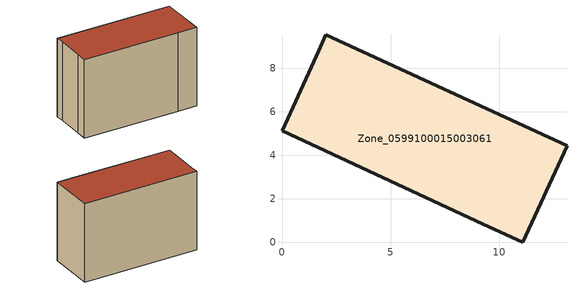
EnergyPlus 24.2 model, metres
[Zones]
Zone_0599100015003061
 floor ground (C_G): 11.09,0 9.27,0.83 0,5.13 0.53,6.24 1.7,8.81 2.01,9.55 13.12,4.45 z0.94
 wall outside (C_F): 13.12,4.45 2.01,9.55 1.7,8.81 0.53,6.24 0,5.13 9.27,0.83 11.09,0 13.12,4.45 z0.94:9.28
 roof outside (C_R): 9.27,0.83 11.09,0 13.12,4.45 2.01,9.55 1.7,8.81 0.53,6.24 0,5.13 z9.28
[BUILDING]
Pand.0599100015003061: North Axis=0; Terrain=City; Loads Convergence Tolerance Value=0.04; Temperature Convergence Tolerance Value=0.4; Solar Distribution=FullExterior; Maximum Number of Warmup Days=25; Minimum Number of Warmup Days=1
[Site:Location]
Rotterdam.The.Hague.AP_ZH_NLD Design_Conditions: Latitude=51.96; Longitude=4.45; Time Zone=1; Elevation=-4.5
[SITE:GROUNDTEMPERATURE:BUILDINGSURFACE]
18, 18, 18, 18, 18, 18, 18, 18, 18, 18, 18, 18
[MATERIAL] Thermal Absorptance=0.9; Solar Absorptance=0.7; Visible Absorptance=0.7
Name | Roughness | Thickness | Conductivity | Density | Specific Heat
G.TI.1965-1974 | MediumSmooth | 0.15 | 0.882353 | 540 | 1210
F.TI.1965-1974 | Rough | 0.3 | 0.697674 | 1920 | 840
R.TI.1965-1974 | MediumRough | 0.2 | 0.232558 | 1500 | 1000
[CONSTRUCTION]
C_G: G.TI.1965-1974
C_F: F.TI.1965-1974
C_R: R.TI.1965-1974
[ZONE]
Zone_0599100015003061: Type=1; Multiplier=1; Ceiling Height=Autocalculate; Volume=Autocalculate; Floor Area=autocalculate; Part of Total Floor Area=Yes
[ZONEINFILTRATION:DESIGNFLOWRATE]
Infil_Zone_0599100015003061: Zone or ZoneList or Space or SpaceList=Zone_0599100015003061; Schedule=AlwaysOn; Design Flow Rate Calculation Method=Flow/Area; Flow Rate per Floor Area=0.003; Constant Term Coefficient=1; Temperature Term Coefficient=0; Velocity Term Coefficient=0; Velocity Squared Term Coefficient=0
[HVACTEMPLATE:ZONE:IDEALLOADSAIRSYSTEM]
Zone_0599100015003061: Maximum Heating Supply Air Temperature=50; Minimum Cooling Supply Air Temperature=13; Maximum Heating Supply Air Humidity Ratio=0.0156; Minimum Cooling Supply Air Humidity Ratio=0.0077; Heating Limit=NoLimit; Cooling Limit=NoLimit; Dehumidification Control Type=ConstantSensibleHeatRatio; Cooling Sensible Heat Ratio=0.7; Dehumidification Setpoint=60; Humidification Control Type=None; Humidification Setpoint=30; Outdoor Air Method=None; Outdoor Air Flow Rate per Person=0.00944; Outdoor Air Flow Rate per Zone Floor Area=0; Outdoor Air Flow Rate per Zone=0; Demand Controlled Ventilation Type=None; Outdoor Air Economizer Type=NoEconomizer; Heat Recovery Type=None; Sensible Heat Recovery Effectiveness=0.7; Latent Heat Recovery Effectiveness=0.65
[ZONECONTROL:THERMOSTAT]
ThermostatControl_Zone_0599100015003061: Zone or ZoneList=Zone_0599100015003061; Control Type Schedule=DualSetpointControlType; Control 1=Thermostat_Zone_0599100015003061; Temperature Difference Between Cutout And Setpoint=0
[THERMOSTATSETPOINT:DUALSETPOINT]
Thermostat_Zone_0599100015003061: Heating Setpoint Temperature Schedule=HeatingSetpoint_Zone_0599100015003061; Cooling Setpoint Temperature Schedule=CoolingSetpoint_Zone_0599100015003061
[SCHEDULE:COMPACT]
HeatingSetpoint_Zone_0599100015003061: Through: 12/31, For: AllDays, Until: 24:00, 21
CoolingSetpoint_Zone_0599100015003061: Through: 12/31, For: AllDays, Until: 24:00, 24
DualSetpointControlType: Through: 12/31, For: AllDays, Until: 24:00, 4
AlwaysOn: Through: 12/31, For: AllDays, Until: 24:00, 1
